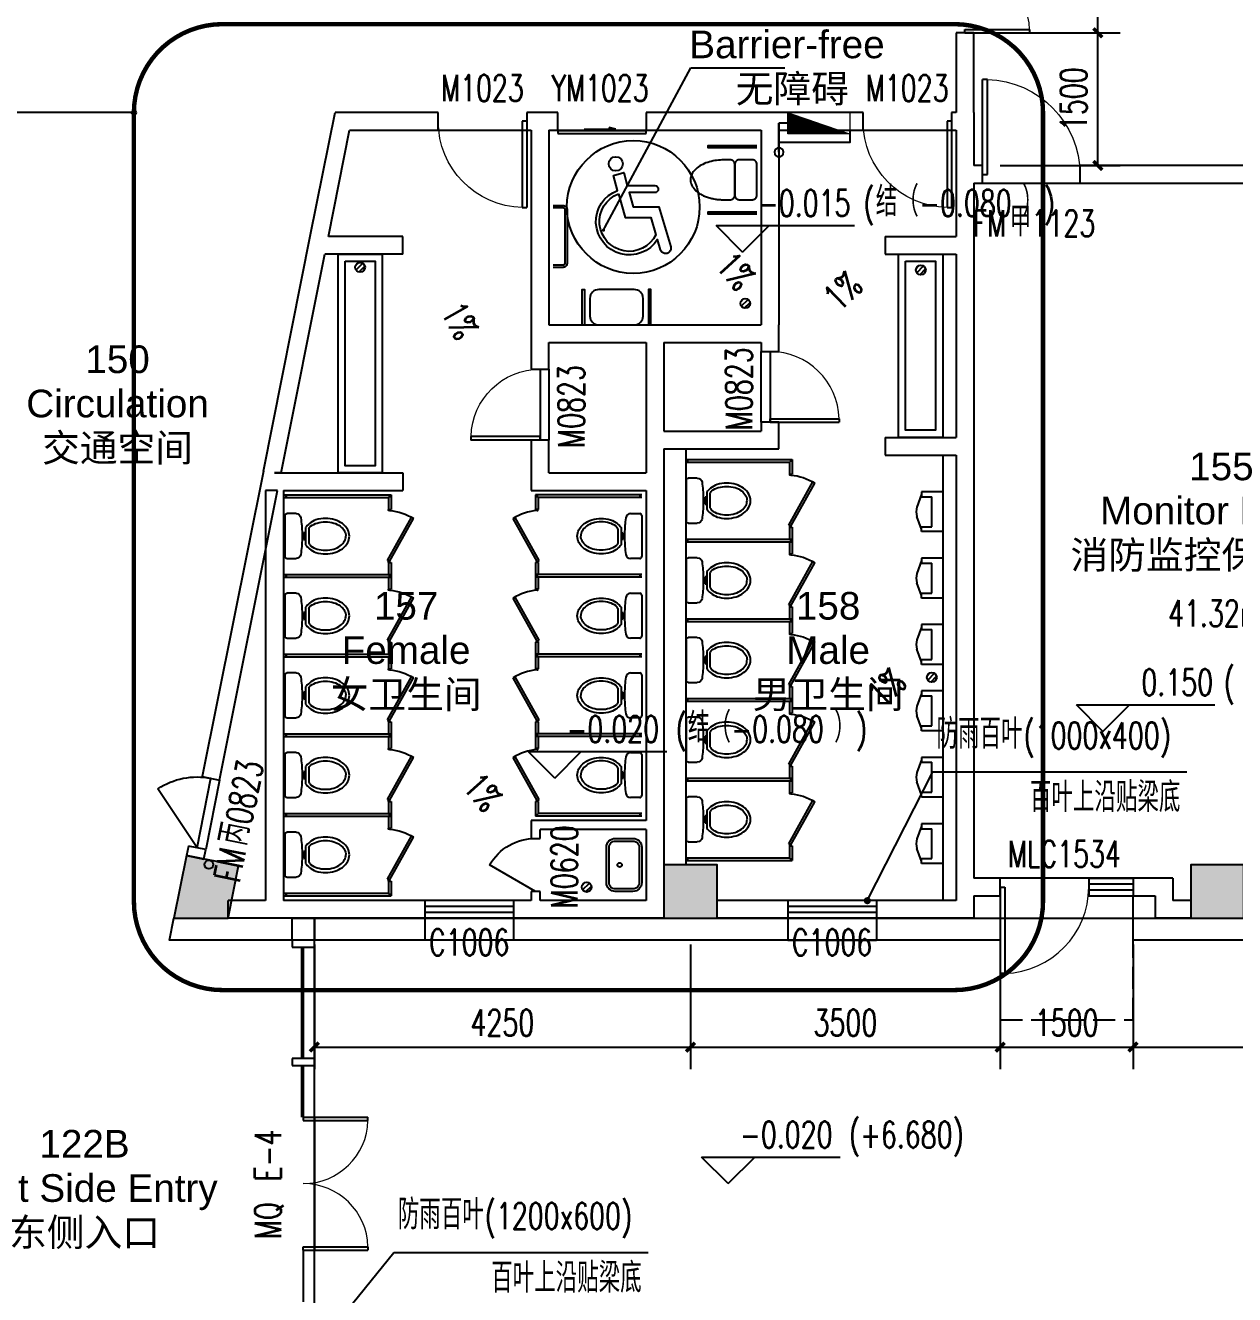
# Model space of a CAD drawing. Header units: inches. Extents: x -97096 to 280004, y -37912 to 97116.
# Drawn here: x 13485 to 27148, y 25746 to 40084 of the extents above; entities that cross this region are included whole.
import ezdxf
from ezdxf import colors
from ezdxf.entities.mleader import LeaderData, LeaderLine
from ezdxf.enums import TextEntityAlignment as Align
from ezdxf.math import Vec2, Vec3

# ---------------------------------------------------------------- set-up
doc = ezdxf.new("R2010")
doc.units = ezdxf.units.IN
doc.header["$LTSCALE"] = 1000
doc.header["$MEASUREMENT"] = 0
doc.linetypes.add('DASH', pattern=[0.35, 0.25, -0.1])
for name, color, linetype in [('3T_BAR', 7, 'Continuous'), ('A-DETL-NOTE', 1, 'Continuous'), ('COLUMN', 2, 'Continuous'), ('CURTWALL', 4, 'Continuous'), ('DIM_ELEV', 3, 'Continuous'), ('DIM_IDEN', 3, 'Continuous'), ('DIM_LEAD', 3, 'Continuous'), ('DIM_SYMB', 3, 'Continuous'), ('DOOR_FIRE', 4, 'Continuous'), ('DOOR_FIRE_TEXT', 7, 'Continuous'), ('PIPE', 3, 'Continuous'), ('PUB_DIM', 3, 'Continuous'), ('PUB_HATCH', 253, 'Continuous'), ('PUB_TEXT', 7, 'Continuous'), ('S-XP', 1, 'Continuous'), ('S-XP-LG', 32, 'Continuous'), ('SEE', 5, 'Continuous'), ('SLAB', 60, 'Continuous'), ('SPACE', 7, 'Continuous'), ('SURFACE', 6, 'Continuous'), ('SURFACE-INT', 62, 'Continuous'), ('WALL', 2, 'Continuous'), ('WINDOW', 4, 'Continuous'), ('WINDOW_TEXT', 7, 'Continuous')]:
    doc.layers.add(name, color=color, linetype=linetype)
doc.layers.add('an-wc', color=253, linetype='Continuous', lineweight=25)
doc.layers.add('S-XIAO', color=30, linetype='Continuous', lineweight=5)
doc.styles.add('510p-01$0$Arial_2', font='arial.ttf', dxfattribs={"height": 6.392964})
doc.styles.add('510p-01$0$Standard', font='gbenor.shx', dxfattribs={"bigfont": 'gbcbig.shx'})
doc.styles.add('_TCH_DIM', font='SIMPLEX', dxfattribs={"bigfont": 'GBCBIG'})
doc.styles.add('_TCH_DIM_T3', font='SIMPLEX', dxfattribs={"width": 0.705882, "bigfont": 'GBCBIG'})
doc.styles.add('_TCH_SPACE', font='SIMPLEX', dxfattribs={"bigfont": 'GBCBIG'})
doc.styles.add('_TCH_WINDOW', font='SIMPLEX', dxfattribs={"bigfont": 'GBCBIG'})
doc.dimstyles.new('_TCH_ARCH&&100', dxfattribs={"dimtxt": 297.5, "dimasz": 100, "dimexe": 250, "dimexo": 300, "dimgap": 126.25, "dimtad": 1, "dimdec": 0, "dimzin": 0, "dimdsep": 46, "dimtxsty": '_TCH_DIM_T3', "dimblk": 'ARCHTICK', "dimcen": 0.09, "dimclrt": 7, "dimazin": 2, "dimtfac": 1, "dimtdec": 0, "dimtix": 1, "dimtmove": 2, "dimatfit": 3, "dimfxl": 1, "dimtolj": 1, "dimtzin": 0, "dimarcsym": 0})

# ---------------------------------------------------------------- blocks, each defined once
blk = doc.blocks.new('A$C28FC4F9F')
at = {"layer": 'an-wc'}
for p, q in [((-930, 0), (-930, -1200)), ((-697, 0), (-233, 0)), ((-30, 0), (-30, -1170)), ((0, 0), (0, -1200)), ((-900, 0), (-900, -1170)), ((-719, -127), (-719, -22)), ((-211, -22), (-211, -127)), ((-560, -233), (-367, -233)), ((-545, -270), (-385, -270)), ((-503, -214), (-492, -214)), ((-503, -233), (-503, -214)), ((-492, -214), (-492, -195)), ((-438, -214), (-492, -214)), ((-438, -195), (-438, -214)), ((-438, -214), (-427, -214)), ((-427, -214), (-427, -233)), ((-930, -1200), (-765, -1200)), ((-900, -1170), (-765, -1170)), ((-765, -1170), (-765, -1200)), ((-189, -1161), (-676, -1431)), ((-176, -1184), (-663, -1454)), ((-176, -1184), (-189, -1161)), ((-165, -1170), (-30, -1170)), ((-165, -1170), (-165, -1200)), ((-165, -1200), (0, -1200)), ((-663, -1454), (-676, -1431))]:
    blk.add_line(p, q, dxfattribs=at)
for points in [[(-464, -729, -0.128381), (-537, -710, -0.106268), (-605, -650, -0.085065), (-648, -565, -0.074422), (-664, -459, -0.074422), (-648, -352, -0.093985), (-605, -278, -0.073872), (-560, -233, -0.130921)], [(-545, -270, 0.073654), (-575, -291, 0.085065), (-612, -364, 0.074422), (-626, -459, 0.074422), (-612, -554, 0.085065), (-575, -626, 0.106268), (-520, -675, 0.128381), (-466, -689, 0.131396)], [(-367, -233, -0.073872), (-322, -278, -0.093985), (-280, -352, -0.074422), (-264, -459, -0.074422), (-280, -565, -0.085065), (-322, -650, -0.106268), (-391, -710, -0.128381), (-464, -729, -0.130921)], [(-385, -270, -0.073654), (-355, -291, -0.085065), (-318, -364, -0.074422), (-304, -459, -0.074422), (-318, -554, -0.085065), (-355, -626, -0.106268), (-410, -675, -0.128381), (-464, -689, -0.131396)]]:
    blk.add_lwpolyline(points, format="xyb", dxfattribs=at)
for points in [[(-765, -1184), (-754, -1184), (-754, -1173), (-765, -1173)], [(-165, -1173), (-177, -1173), (-177, -1184), (-165, -1184)]]:
    blk.add_lwpolyline(points, dxfattribs=at)
for centre, radius, start, end in [((-697, -22), 21.6, 90, 180), ((-233, -22), 21.6, 0, 90), ((-665, -127), 54, 180, 262.0681), ((-265, -127), 54, 277.9319, 0), ((-465, 1307), 1502, 262.0681, 268.9699), ((-465, 1307), 1502, 268.9699, 271.0301), ((-465, 1307), 1502, 271.0301, 277.9319), ((-194, -1147), 560, 183.7719, 213.231)]:
    blk.add_arc(centre, radius, start, end, dxfattribs=at)
for points in [[(-930, -30), (-900, -30), (-930, 0), (-900, 0)], [(-30, -30), (0, -30), (-30, 0), (0, 0)], [(-930, -1200), (-900, -1200), (-930, -1170), (-900, -1170)], [(-30, -1200), (0, -1200), (-30, -1170), (0, -1170)]]:
    blk.add_trace(points, dxfattribs=at)
blk = doc.blocks.new('A$C297B222E')
at = {"layer": 'an-wc'}
for p, q in [((-422, 240), (-278, 291)), ((-28, 240), (-172, 291)), ((-450, 0), (-450, 240)), ((-450, 240), (-394, 240)), ((-394, 240), (-394, 124)), ((-56, 240), (-56, 124)), ((0, 240), (-56, 240)), ((0, 0), (0, 240)), ((0, 0), (-450, 0)), ((-394, 124), (-56, 124))]:
    blk.add_line(p, q, dxfattribs=at)
blk.add_ellipse((-225, 225), major_axis=(-113, 0), ratio=0.666667, start_param=4.220783, end_param=5.203995, dxfattribs=at)
blk = doc.blocks.new('510p-01$0$_Dot')
at = {"color": 0, "linetype": 'ByBlock', "lineweight": -2}
blk.add_line((-0.5, 0), (-1, 0), dxfattribs=at)
at = {"color": 0, "linetype": 'ByBlock', "const_width": 0.5}
blk.add_lwpolyline([(-0.25, 0, 1), (0.25, 0, 1)], format="xyb", close=True, dxfattribs=at)
blk = doc.blocks.new('510p-01$0$material tag')
blk = doc.blocks.new('xiao1')
at = {"layer": 'S-XIAO', "linetype": 'Continuous'}
h = blk.add_hatch(dxfattribs=at)
h.set_pattern_fill('ANSI31', color=256, scale=10, angle=50.7991, style=0)
h.set_pattern_definition([(303.65423114, (388979.3095, -60193.9407), (1.0404963449, 0.692724589), [])])
h.paths.add_polyline_path([(-347652, 932668), (-346952, 932668), (-346952, 932908)])
blk.add_lwpolyline([(-347652, 932668), (-346952, 932668), (-346952, 932908), (-347652, 932908)], close=True, dxfattribs=at)
at = {"layer": 'S-XP'}
for p, q in [((-346952, 932788), (-346852, 932788)), ((-346852, 932788), (-346852, 932458))]:
    blk.add_line(p, q, dxfattribs=at)
at = {"layer": 'S-XP', "linetype": 'Continuous', "ltscale": 2}
blk.add_line((-346852, 932458), (-346852, 932788), dxfattribs=at)
at = {"layer": 'S-XP-LG'}
blk.add_circle((-346852, 932458), 50, dxfattribs=at)
blk = doc.blocks.new('_ArchTick')
at = {"color": 0, "linetype": 'ByBlock', "const_width": 0.4}
blk.add_lwpolyline([(-0.5, -0.5), (0.5, 0.5)], dxfattribs=at)
blk = doc.blocks.new('*D191')
at = {"layer": 'Defpoints', "color": 0, "transparency": 16777216}
for p in [(24200, 40000), (25603, 40000), (24200, 38500)]:
    blk.add_point(p, dxfattribs=at)
at = {"layer": 'PUB_DIM', "color": 0, "lineweight": -2, "transparency": 16777216}
for p, q in [((24500, 40000), (25853, 40000)), ((25603, 38500), (25603, 40000)), ((24500, 38500), (25853, 38500))]:
    blk.add_line(p, q, dxfattribs=at)
at = {"layer": 'PUB_DIM', "color": 0, "lineweight": -2, "transparency": 16777216, "xscale": 100, "yscale": 100, "zscale": 100}
for p, rotation in [((25603, 40000), 90), ((25603, 38500), 270)]:
    blk.add_blockref('_ArchTick', p, dxfattribs=dict(at, rotation=rotation))
at = {"layer": 'PUB_DIM', "color": 7, "transparency": 16777216, "insert": (25328, 39250), "char_height": 297.5, "attachment_point": 5, "rotation": 90, "style": '_TCH_DIM_T3'}
blk.add_mtext('\\A1;1500', dxfattribs=at)
blk = doc.blocks.new('*D192')
at = {"layer": 'Defpoints', "color": 0, "transparency": 16777216}
for p in [(24200, 41500), (25603, 41500), (24200, 40000)]:
    blk.add_point(p, dxfattribs=at)
at = {"layer": 'PUB_DIM', "color": 0, "lineweight": -2, "transparency": 16777216}
for p, q in [((24500, 41500), (25853, 41500)), ((25603, 40000), (25603, 41500)), ((24500, 40000), (25853, 40000))]:
    blk.add_line(p, q, dxfattribs=at)
at = {"layer": 'PUB_DIM', "color": 0, "lineweight": -2, "transparency": 16777216, "xscale": 100, "yscale": 100, "zscale": 100}
for p, rotation in [((25603, 41500), 90), ((25603, 40000), 270)]:
    blk.add_blockref('_ArchTick', p, dxfattribs=dict(at, rotation=rotation))
at = {"layer": 'PUB_DIM', "color": 7, "transparency": 16777216, "insert": (25328, 40750), "char_height": 297.5, "attachment_point": 5, "rotation": 90, "style": '_TCH_DIM_T3'}
blk.add_mtext('\\A1;1500', dxfattribs=at)
blk = doc.blocks.new('*D275')
at = {"layer": 'Defpoints', "color": 0, "transparency": 16777216}
for p in [(16750, 30000), (21000, 30000), (21000, 28542)]:
    blk.add_point(p, dxfattribs=at)
at = {"layer": 'PUB_DIM', "color": 0, "lineweight": -2, "transparency": 16777216}
for p, q in [((16750, 29700), (16750, 28292)), ((21000, 29700), (21000, 28292)), ((16750, 28542), (21000, 28542))]:
    blk.add_line(p, q, dxfattribs=at)
at = {"layer": 'PUB_DIM', "color": 0, "lineweight": -2, "transparency": 16777216, "xscale": 100, "yscale": 100, "zscale": 100, "rotation": 180}
blk.add_blockref('_ArchTick', (16750, 28542), dxfattribs=at)
at = {"layer": 'PUB_DIM', "color": 0, "lineweight": -2, "transparency": 16777216, "xscale": 100, "yscale": 100, "zscale": 100}
blk.add_blockref('_ArchTick', (21000, 28542), dxfattribs=at)
at = {"layer": 'PUB_DIM', "color": 7, "transparency": 16777216, "insert": (18875, 28817), "char_height": 297.5, "attachment_point": 5, "style": '_TCH_DIM_T3'}
blk.add_mtext('\\A1;4250', dxfattribs=at)
blk = doc.blocks.new('*D276')
at = {"layer": 'Defpoints', "color": 0, "transparency": 16777216}
for p in [(21000, 30000), (24500, 30000), (24500, 28542)]:
    blk.add_point(p, dxfattribs=at)
at = {"layer": 'PUB_DIM', "color": 0, "lineweight": -2, "transparency": 16777216}
for p, q in [((21000, 29700), (21000, 28292)), ((24500, 29700), (24500, 28292)), ((21000, 28542), (24500, 28542))]:
    blk.add_line(p, q, dxfattribs=at)
at = {"layer": 'PUB_DIM', "color": 0, "lineweight": -2, "transparency": 16777216, "xscale": 100, "yscale": 100, "zscale": 100, "rotation": 180}
blk.add_blockref('_ArchTick', (21000, 28542), dxfattribs=at)
at = {"layer": 'PUB_DIM', "color": 0, "lineweight": -2, "transparency": 16777216, "xscale": 100, "yscale": 100, "zscale": 100}
blk.add_blockref('_ArchTick', (24500, 28542), dxfattribs=at)
at = {"layer": 'PUB_DIM', "color": 7, "transparency": 16777216, "insert": (22750, 28817), "char_height": 297.5, "attachment_point": 5, "style": '_TCH_DIM_T3'}
blk.add_mtext('\\A1;3500', dxfattribs=at)
blk = doc.blocks.new('*D277')
at = {"layer": 'Defpoints', "color": 0, "transparency": 16777216}
for p in [(24500, 30000), (26000, 30000), (26000, 28542)]:
    blk.add_point(p, dxfattribs=at)
at = {"layer": 'PUB_DIM', "color": 0, "lineweight": -2, "transparency": 16777216}
for p, q in [((24500, 29700), (24500, 28292)), ((26000, 29700), (26000, 28292)), ((24500, 28542), (26000, 28542))]:
    blk.add_line(p, q, dxfattribs=at)
at = {"layer": 'PUB_DIM', "color": 0, "lineweight": -2, "transparency": 16777216, "xscale": 100, "yscale": 100, "zscale": 100, "rotation": 180}
blk.add_blockref('_ArchTick', (24500, 28542), dxfattribs=at)
at = {"layer": 'PUB_DIM', "color": 0, "lineweight": -2, "transparency": 16777216, "xscale": 100, "yscale": 100, "zscale": 100}
blk.add_blockref('_ArchTick', (26000, 28542), dxfattribs=at)
at = {"layer": 'PUB_DIM', "color": 7, "transparency": 16777216, "insert": (25250, 28817), "char_height": 297.5, "attachment_point": 5, "style": '_TCH_DIM_T3'}
blk.add_mtext('\\A1;1500', dxfattribs=at)
blk = doc.blocks.new('*D278')
at = {"layer": 'Defpoints', "color": 0, "transparency": 16777216}
for p in [(26000, 30000), (30000, 30000), (30000, 28542)]:
    blk.add_point(p, dxfattribs=at)
at = {"layer": 'PUB_DIM', "color": 0, "lineweight": -2, "transparency": 16777216}
for p, q in [((26000, 29700), (26000, 28292)), ((30000, 29700), (30000, 28292)), ((26000, 28542), (30000, 28542))]:
    blk.add_line(p, q, dxfattribs=at)
at = {"layer": 'PUB_DIM', "color": 0, "lineweight": -2, "transparency": 16777216, "xscale": 100, "yscale": 100, "zscale": 100, "rotation": 180}
blk.add_blockref('_ArchTick', (26000, 28542), dxfattribs=at)
at = {"layer": 'PUB_DIM', "color": 0, "lineweight": -2, "transparency": 16777216, "xscale": 100, "yscale": 100, "zscale": 100}
blk.add_blockref('_ArchTick', (30000, 28542), dxfattribs=at)
at = {"layer": 'PUB_DIM', "color": 7, "transparency": 16777216, "insert": (28000, 28817), "char_height": 297.5, "attachment_point": 5, "style": '_TCH_DIM_T3'}
blk.add_mtext('\\A1;4000', dxfattribs=at)
blk = doc.blocks.new('_FZH')
blk.add_lwpolyline([(-0.5, -0.5), (0.5, -0.5), (0.5, 0.5), (-0.5, 0.5)], close=True)
at = {"layer": 'PUB_HATCH'}
blk.add_solid([(-0.5, -0.5), (0.5, -0.5), (-0.5, 0.5), (0.5, 0.5)], dxfattribs=at)
blk = doc.blocks.new('$DorLib2D$00000001')
for p, q in [((0.45, 0.975), (0.5, 0.975)), ((0.45, 0), (0.45, 0.975)), ((0.5, 0), (0.5, 0.975)), ((0.5, 0), (0.45, 0))]:
    blk.add_line(p, q)
at = {"lineweight": 13}
blk.add_arc((0.475, 0), 0.975, 91.4693, 180, dxfattribs=at)
blk = doc.blocks.new('$DorLib2D$00000129')
at = {"color": 0, "linetype": 'Continuous'}
for p, q in [((-0.5, 0.545), (-0.5, 0.687)), ((-0.5, 0.687), (0.5, 0.687)), ((0.5, 0.687), (0.5, 0.545)), ((0.5, 0.545), (-0.5, 0.545)), ((-0.5, 0.5), (-0.5, 0.545)), ((-0.2, 0.437), (0.158, 0.437)), ((0.08, 0.341), (0.08, 0.437)), ((0.158, 0.437), (0.08, 0.341)), ((0.5, 0.5), (0.5, 0.545))]:
    blk.add_line(p, q, dxfattribs=at)
blk = doc.blocks.new('$DorLib2D$00000002')
for p, q in [((-0.5, 0), (-0.5, 0.4875)), ((-0.475, 0.4875), (-0.5, 0.4875)), ((-0.475, 0), (-0.475, 0.4875)), ((0.475, 0), (0.475, 0.4875)), ((0.475, 0.4875), (0.5, 0.4875)), ((0.5, 0), (0.5, 0.4875)), ((-0.5, 0), (-0.475, 0)), ((0.5, 0), (0.475, 0))]:
    blk.add_line(p, q)
at = {"lineweight": 13}
for centre, start, end in [((-0.4875, 0), 0, 88.53072), ((0.4875, 0), 91.46928, 180)]:
    blk.add_arc(centre, 0.4875, start, end, dxfattribs=at)
blk = doc.blocks.new('$TCHSYS$WIN2D')
for p, q in [((-0.5, 0.5), (0.5, 0.5)), ((-0.5, 0.5), (-0.5, -0.5)), ((0.5, 0.5), (0.5, -0.5)), ((0.5, 0.167), (-0.5, 0.167)), ((0.5, -0.167), (-0.5, -0.167)), ((-0.5, -0.5), (0.5, -0.5))]:
    blk.add_line(p, q)
blk = doc.blocks.new('$DorLib2D$00000228')
at = {"color": 0}
blk.add_line((0.5, 0), (0, 0.866), dxfattribs=at)
blk.add_arc((0.5, 0), 1, 120, 180, dxfattribs=at)
blk = doc.blocks.new('$DorLib2D$00000114')
at = {"color": 0}
blk.add_line((0.5, 0), (-0.207, 0.707), dxfattribs=at)
blk.add_arc((0.5, 0), 1, 135, 180, dxfattribs=at)

msp = doc.modelspace()

# ---------------------------------------------------------------- hatches: boundary and pattern name
at = {"layer": 'PIPE'}
h = msp.add_hatch(dxfattribs=at)
h.set_pattern_fill('ANSI31', color=256, scale=25)
h.set_pattern_definition([(45, (23814, 496237.5), (-28.0633004, 28.0633004), [])])
edge = h.paths.add_edge_path()
edge.add_arc((17267.5, 37351.5), 55, 0, 360)
h = msp.add_hatch(dxfattribs=at)
h.set_pattern_fill('ANSI31', color=256, scale=25)
h.set_pattern_definition([(45, (30149, 496206), (-28.0633004, 28.0633004), [])])
edge = h.paths.add_edge_path()
edge.add_arc((23602.5, 37320), 55, 0, 360)
h = msp.add_hatch(dxfattribs=at)
h.set_pattern_fill('ANSI31', color=256, scale=25)
h.set_pattern_definition([(45, (28166, 495828.5), (-28.0633004, 28.0633004), [])])
edge = h.paths.add_edge_path()
edge.add_arc((21619.5, 36942.5), 55, 0, 360)
h = msp.add_hatch(dxfattribs=at)
h.set_pattern_fill('ANSI31', color=256, scale=25)
h.set_pattern_definition([(45, (30273.5, 491605), (-28.0633004, 28.0633004), [])])
edge = h.paths.add_edge_path()
edge.add_arc((23727, 32719), 55, 0, 360)
h = msp.add_hatch(dxfattribs=at)
h.set_pattern_fill('ANSI31', color=256, scale=25)
h.set_pattern_definition([(45, (26373.5, 489235), (-28.0633004, 28.0633004), [])])
edge = h.paths.add_edge_path()
edge.add_arc((19827, 30349), 55, 0, 360)
at = {"layer": 'PUB_HATCH'}
msp.add_hatch(color=256, dxfattribs=at).paths.add_polyline_path([(15776.2, 30000), (15893.9, 30588.3), (15305.5, 30706), (15164.3, 30000)])

# ---------------------------------------------------------------- linework, layer by layer
at = {"layer": '3T_BAR'}
for p, q in [((16500, 29750), (16500, 29670)), ((16750, 29750), (16500, 29750)), ((16750, 29670), (16750, 29750)), ((16500, 29670), (16750, 29670)), ((16500, 28415), (16500, 28335)), ((16750, 28415), (16500, 28415)), ((16750, 28335), (16750, 28415)), ((16500, 28335), (16750, 28335))]:
    msp.add_line(p, q, dxfattribs=at)
msp.add_lwpolyline([(16750, 29750), (16500, 29750), (16500, 30000), (16750, 30000)], close=True, dxfattribs=at)
at = {"layer": 'an-wc'}
msp.add_line((23850, 35230), (23850, 30200), dxfattribs=at)
for points in [[(21750, 38701.6), (21200, 38701.6), (21200, 38726.6), (21750, 38726.6)], [(21750, 37951.8), (21200, 37951.8), (21200, 37976.8), (21750, 37976.8)], [(19776.2, 36700), (19776.2, 37100), (19801.2, 37100), (19801.2, 36700)], [(20551.5, 36700), (20551.5, 37100), (20526.5, 37100), (20526.5, 36700)]]:
    msp.add_lwpolyline(points, dxfattribs=at)
for points in [[(21750, 38164.2), (21750, 38514.2, 0.4142136), (21700, 38564.2), (21550, 38564.2, 0.4142136), (21500, 38514.2), (21500, 38164.2, 0.4142136), (21550, 38114.2), (21700, 38114.2, 0.4142136)], [(19863.9, 37000), (19863.9, 36800, 0.4142136), (19963.9, 36700), (20363.9, 36700, 0.4142136), (20463.9, 36800), (20463.9, 37000, 0.4142136), (20363.9, 37100), (19963.9, 37100, 0.4142136)], [(20450, 30800), (20450, 30400, -0.4142136), (20350, 30300), (20150, 30300, -0.4142136), (20050, 30400), (20050, 30800, -0.4142136), (20150, 30900), (20350, 30900, -0.4142136)], [(20420, 30800), (20420, 30400, -0.4142136), (20350, 30330), (20150, 30330, -0.4142136), (20080, 30400), (20080, 30800, -0.4142136), (20150, 30870), (20350, 30870, -0.4142136)]]:
    msp.add_lwpolyline(points, format="xyb", close=True, dxfattribs=at)
for points in [[(20776.1, 37582.9, -1), (20661.2, 37548.3), (20625.7, 37665.5, -1.3924199), (20176.9, 38219.3), (20130, 38388.1), (20245.6, 38420.3), (20286.2, 38274.3), (20596.2, 38274.3, -1), (20596.2, 38194.3), (20308.5, 38194.3), (20353.6, 38032.2), (20640.8, 38032.2), (20776.1, 37582.9)], [(20187.7, 38180.6), (20262.4, 37912.2), (20551.6, 37912.2), (20609.7, 37718.7, -1.4671253), (20187.7, 38180.6)], [(19450, 38050), (19560, 38050, -0.4142136), (19605, 38005), (19605, 37395, -0.4142136), (19560, 37350), (19450, 37350)], [(19450, 38025), (19560, 38025, -0.4142136), (19580, 38005), (19580, 37395, -0.4142136), (19560, 37375), (19450, 37375)]]:
    msp.add_lwpolyline(points, format="xyb", dxfattribs=at)
for points in [[(17018.3, 37500), (17518.2, 37500), (17518.2, 35030), (17018.3, 35030)], [(23350, 37500), (23850, 37500), (23850, 35430), (23350, 35430)], [(17098.3, 37420), (17438.2, 37420), (17438.2, 35110), (17098.3, 35110)], [(23430, 37420), (23770, 37420), (23770, 35510), (23430, 35510)]]:
    msp.add_lwpolyline(points, close=True, dxfattribs=at)
for centre, radius in [((20353.6, 38032.2), 750), ((20155.6, 38519.8), 80), ((20200, 30600), 25)]:
    msp.add_circle(centre, radius, dxfattribs=at)
msp.add_rational_spline([(21375, 38564.2), (21412.5, 38564.2), (21450, 38564.2), (21500, 38564.2), (21500, 38514.2), (21500, 38339.2), (21500, 38164.2), (21500, 38114.2), (21450, 38114.2), (21412.5, 38114.2), (21375, 38114.2), (21000, 38114.2), (21000, 38339.2), (21000, 38564.2), (21375, 38564.2)], [1, 1, 1, 0.707106781187, 1, 1, 1, 0.707106781187, 1, 1, 1, 0.707106781187, 1, 0.707106781187, 1], degree=2, knots=[0, 0, 0, 1, 1, 2.5707963, 2.5707963, 3.5707963, 3.5707963, 5.1415927, 5.1415927, 6.1415927, 6.1415927, 7.712389, 7.712389, 9.2831853, 9.2831853, 9.2831853], dxfattribs=at)
at = {"layer": 'COLUMN'}
msp.add_lwpolyline([(15776.2, 30000), (15893.9, 30588.3), (15305.5, 30706), (15164.3, 30000)], close=True, dxfattribs=at)
at = {"layer": 'CURTWALL'}
for p, q in [((16605, 29670), (16605, 28415)), ((16625, 29670), (16625, 28415)), ((16605, 28335), (16605, 27750)), ((16625, 28335), (16625, 27750)), ((16625, 26250), (16625, 25665))]:
    msp.add_line(p, q, dxfattribs=at)
at = {"layer": 'DIM_ELEV'}
for p, q in [((21588.8, 37521.7), (21288.8, 37821.7)), ((21288.8, 37821.7), (22853.8, 37821.7)), ((21588.8, 37521.7), (21888.8, 37821.7)), ((25659.9, 32108.2), (25359.9, 32408.2)), ((25359.9, 32408.2), (26924.9, 32408.2)), ((25659.9, 32108.2), (25959.9, 32408.2)), ((19466.2, 31580.2), (19166.2, 31880.2)), ((19166.2, 31880.2), (20731.2, 31880.2)), ((19466.2, 31580.2), (19766.2, 31880.2)), ((21426, 27000), (21126, 27300)), ((21126, 27300), (22691, 27300)), ((21426, 27000), (21726, 27300))]:
    msp.add_line(p, q, dxfattribs=at)
at = {"layer": 'DIM_IDEN'}
msp.add_line((14686.3, 39097.7), (11796.5, 39097.7), dxfattribs=at)
msp.add_circle((14711.3, 39097.7), 25, dxfattribs=at)
at = {"layer": 'DIM_LEAD'}
for p, q in [((22998, 30196.1), (23736.9, 31652)), ((23736.9, 31652), (26607.8, 31652)), ((16625, 24958.3), (17649.8, 26223.7)), ((17649.8, 26223.7), (20520.7, 26223.7))]:
    msp.add_line(p, q, dxfattribs=at)
at = {"layer": 'DIM_LEAD', "const_width": 40}
msp.add_lwpolyline([(22989, 30178.3, 1), (23007.1, 30214, 1)], format="xyb", close=True, dxfattribs=at)
at = {"layer": 'DIM_SYMB'}
for points in [[(20992.7, 37506.7, 0, 0, 0), (21413.1, 37036.5, 80, 0, 0), (21613, 36812.9, 0, 0, 0)], [(22540.7, 36560.3, 0, 0, 0), (22995.4, 36997.5, 80, 0, 0), (23211.6, 37205.4, 0, 0, 0)], [(18388.4, 36243.6, 0, 0, 0), (18078.7, 36793.1, 80, 0, 0), (17931.4, 37054.5, 0, 0, 0)], [(23036.1, 32079.2, 0, 0, 0), (23490.7, 32516.4, 80, 0, 0), (23707, 32724.4, 0, 0, 0)], [(18134.3, 31620.4, 0, 0, 0), (18554.7, 31150.2, 80, 0, 0), (18754.6, 30926.5, 0, 0, 0)]]:
    msp.add_lwpolyline(points, format="xyseb", dxfattribs=at)
at = {"layer": 'DOOR_FIRE'}
for p, q in [((24300, 38300), (25400, 38300)), ((15425.1, 30793.8, 100), (15582, 31578.3, 100))]:
    msp.add_line(p, q, dxfattribs=at)
at = {"layer": 'PIPE'}
for centre in [(17267.5, 37351.5), (23602.5, 37320), (21619.5, 36942.5), (23727, 32719), (19827, 30349)]:
    msp.add_circle(centre, 55, dxfattribs=at)
at = {"layer": 'PUB_DIM', "linetype": 'DASH', "const_width": 50}
msp.add_lwpolyline([(23983.2, 40097.7), (15711.3, 40097.7, 0.4142136), (14711.3, 39097.7), (14711.3, 30186.2, 0.4142136), (15711.3, 29186.2), (23983.2, 29186.2, 0.4142136), (24983.2, 30186.2), (24983.2, 39097.7, 0.4142136)], format="xyb", close=True, dxfattribs=at)
at = {"layer": 'S-XP-LG'}
msp.add_circle((15558.4, 30604.1), 50, dxfattribs=at)
at = {"layer": 'SEE'}
for points in [[(20950, 30600), (20950, 35300)], [(19000, 29750), (18000, 29750)], [(22100, 29750), (23100, 29750)]]:
    msp.add_lwpolyline(points, dxfattribs=at)
at = {"layer": 'SEE', "linetype": 'DASH'}
msp.add_lwpolyline([(24500, 29750), (24500, 28850), (26000, 28850), (26000, 29750)], dxfattribs=at)
at = {"layer": 'SLAB'}
msp.add_lwpolyline([(16750, 24000), (16750, 30000), (48700, 30000), (48700, 43500), (33200, 43500), (33200, 51185.6), (41902.8, 54353.2), (36362.2, 69576.1), (13141.2, 61124.4), (13535.6, 60040.7), (11543.3, 59315.5), (11644.9, 59823.5), (10762.3, 60000), (9119.9, 51787.7), (10933.9, 51424.8), (10489, 49200), (-12200, 49200)], dxfattribs=at)
at = {"layer": 'SURFACE'}
for points in [[(24500, 30250), (24500, 29750), (16500, 29750)], [(30750, 30250), (30750, 29750), (26000, 29750), (26000, 30250)], [(18000, 30000), (18000, 29750)], [(19000, 30000), (19000, 29750)], [(22100, 30000), (22100, 29750)], [(23100, 30000), (23100, 29750)]]:
    msp.add_lwpolyline(points, dxfattribs=at)
at = {"layer": 'SURFACE-INT'}
msp.add_lwpolyline([(16500, 29750), (15114.3, 29750), (15164.3, 30000)], dxfattribs=at)
at = {"layer": 'WALL'}
for p, q in [((24200, 40000), (24000, 40000)), ((24000, 40000), (24000, 39100)), ((24200, 39100), (24200, 40000)), ((16708.3, 37719.6), (16984.3, 39100)), ((18150, 39100), (16984.3, 39100)), ((18150, 38900), (18150, 39100)), ((19200, 39100), (19150, 39100)), ((19150, 39100), (19150, 38900)), ((19500, 39100), (19200, 39100)), ((19500, 38900), (19500, 39100)), ((22000, 39100), (20500, 39100)), ((20500, 39100), (20500, 38900)), ((22950, 39100), (22000, 39100)), ((22950, 38900), (22950, 39100)), ((24000, 39100), (23950, 39100)), ((23950, 39100), (23950, 38900)), ((24200, 39100), (24200, 38500)), ((16908.3, 37700), (17148.3, 38900)), ((17148.3, 38900), (18150, 38900)), ((19150, 38900), (19200, 38900)), ((19200, 38900), (19200, 36700)), ((19400, 38900), (19400, 36700)), ((19400, 38900), (19500, 38900)), ((20500, 38900), (21800, 38900)), ((21800, 38900), (21800, 36700)), ((22000, 38900), (22000, 36700)), ((22000, 38900), (22950, 38900)), ((23950, 38900), (24000, 38900)), ((24000, 38900), (24000, 38500)), ((24000, 38500), (24000, 37700)), ((24300, 38500), (24200, 38500)), ((24300, 38300), (24300, 38500)), ((28900, 38500), (25400, 38500)), ((25400, 38500), (25400, 38300)), ((24200, 38300), (24200, 37700)), ((24200, 38300), (24300, 38300)), ((25400, 38300), (29100, 38300)), ((16174.3, 35049.6), (16708.3, 37719.6)), ((17749, 37700), (16908.3, 37700)), ((17749, 37500), (17749, 37700)), ((23200, 37700), (24000, 37700)), ((23200, 37700), (23200, 37500)), ((24200, 37700), (24200, 35430)), ((16374.3, 35030), (16868.3, 37500)), ((17749, 37500), (16868.3, 37500)), ((23200, 37500), (24000, 37500)), ((24000, 37500), (24000, 35430)), ((19200, 36700), (19200, 36200)), ((19400, 36700), (20600, 36700)), ((20600, 36700), (21800, 36700)), ((22000, 36400), (22000, 36700)), ((19400, 36200), (19400, 36500)), ((19400, 36500), (20500, 36500)), ((20500, 36500), (20500, 35500)), ((20700, 36500), (20700, 35500)), ((20700, 36500), (21800, 36500)), ((21800, 36500), (21800, 36400)), ((21800, 36400), (22000, 36400)), ((19200, 36200), (19400, 36200)), ((22000, 35600), (21800, 35600)), ((21800, 35600), (21800, 35500)), ((22000, 35300), (22000, 35600)), ((20500, 35500), (20500, 35030)), ((20700, 35500), (21800, 35500)), ((23200, 35430), (24000, 35430)), ((23200, 35430), (23200, 35230)), ((24200, 35430), (24200, 30450)), ((19400, 35400), (19200, 35400)), ((19200, 35400), (19200, 34830)), ((19400, 35030), (19400, 35400)), ((20700, 35300), (22000, 35300)), ((20700, 35300), (20700, 35030)), ((23200, 35230), (24000, 35230)), ((24000, 35230), (24000, 30250)), ((16174.3, 35049.6), (15483.9, 31597.9)), ((16374.3, 35030), (16300, 35030)), ((16300, 35030), (17749, 35030)), ((17749, 35030), (17749, 34830)), ((19400, 35030), (20500, 35030)), ((20700, 35030), (20700, 31100)), ((15680, 31558.7), (16334.3, 34830)), ((16334.3, 34830), (16200, 34830)), ((16200, 34830), (16200, 30200)), ((16400, 34830), (16400, 30200)), ((16400, 34830), (17749, 34830)), ((19200, 34830), (20500, 34830)), ((20500, 34830), (20500, 31100)), ((15483.9, 31597.9), (15680, 31558.7)), ((20500, 31100), (19200, 31100)), ((19200, 31100), (19200, 30900)), ((20500, 31000), (19300, 31000)), ((19300, 30900), (19300, 31000)), ((20500, 31000), (20500, 30200)), ((20700, 31100), (20700, 30200)), ((19200, 30900), (19300, 30900)), ((15327, 30813.4), (15305.5, 30706)), ((15305.5, 30706), (15501.7, 30666.8)), ((15523.1, 30774.2), (15327, 30813.4)), ((15501.7, 30666.8), (15523.1, 30774.2)), ((24500, 30450), (24200, 30450)), ((24500, 30250), (24500, 30450)), ((26450, 30450), (26000, 30450)), ((26000, 30450), (26000, 30250)), ((26450, 30450), (26450, 30200)), ((19300, 30300), (19200, 30300)), ((19200, 30300), (19200, 30200)), ((19300, 30200), (19300, 30300)), ((16200, 30200), (15776.2, 30200)), ((15776.2, 30000), (15776.2, 30200)), ((19200, 30200), (16400, 30200)), ((20500, 30200), (19300, 30200)), ((24000, 30200), (21300, 30200)), ((24000, 30250), (24000, 30200)), ((24200, 30250), (24500, 30250)), ((24200, 30250), (24200, 30000)), ((26000, 30250), (26250, 30250)), ((26250, 30250), (26250, 30000)), ((26652.1, 30200), (26450, 30200)), ((16300, 30000), (15776.2, 30000)), ((19200, 30000), (16300, 30000)), ((20600, 30000), (19200, 30000)), ((20700, 30000), (20600, 30000)), ((24200, 30000), (21300, 30000)), ((26652.1, 30000), (26250, 30000))]:
    msp.add_line(p, q, dxfattribs=at)
at = {"layer": 'WALL', "elevation": 0}
msp.add_lwpolyline([(22800, 38900), (22800, 38760), (22000, 38760)], dxfattribs=at)
at = {"layer": 'WINDOW'}
for p, q in [((18150, 38900), (19150, 38900)), ((19500, 38900), (20500, 38900)), ((22950, 38900), (23950, 38900)), ((21800, 35600), (21800, 36400)), ((21900, 36400, 0), (21900, 35600, 0)), ((19300, 36200, 0), (19300, 35400, 0)), ((19400, 36200), (19400, 35400)), ((15680, 31558.7), (15523.1, 30774.2)), ((26000, 30450), (24500, 30450)), ((16750, 27750), (16750, 26250))]:
    msp.add_line(p, q, dxfattribs=at)

# ---------------------------------------------------------------- block references
at = {"xscale": -1}
msp.add_blockref('xiao1', (-324852.1, -893808.3), dxfattribs=at)
at = {"layer": 'A-DETL-NOTE'}
ref = msp.add_blockref('510p-01$0$material tag', (-158228.7, -35463.3), dxfattribs=dict(at, xscale=3.125, yscale=3.125, zscale=3.125))
ref.add_attrib('ROOM_TAG', '156', dxfattribs={"layer": '0', "height": 312.5, "style": '510p-01$0$Arial_2'}).set_placement((22150.9, 40368.9), align=Align.MIDDLE_CENTER)
ref.add_attrib('NAME_ENG', 'Barrier-free ', dxfattribs={"layer": '0', "height": 312.5, "style": '510p-01$0$Arial_2'}).set_placement((22150.9, 39868.9), align=Align.MIDDLE_CENTER)
ref.add_attrib('NAME_CN', '无障碍', dxfattribs={"layer": '0', "height": 312.5, "style": '510p-01$0$Arial_2'}).set_placement((22150.9, 39368.9), align=Align.MIDDLE_CENTER)
ref = msp.add_blockref('510p-01$0$material tag', (-165853, -39520.1), dxfattribs=dict(at, xscale=3.125, yscale=3.125, zscale=3.125))
ref.add_attrib('ROOM_TAG', '150', dxfattribs={"layer": '0', "height": 312.5, "style": '510p-01$0$Arial_2'}).set_placement((14526.6, 36312.1), align=Align.MIDDLE_CENTER)
ref.add_attrib('NAME_ENG', 'Circulation', dxfattribs={"layer": '0', "height": 312.5, "style": '510p-01$0$Arial_2'}).set_placement((14526.6, 35812.1), align=Align.MIDDLE_CENTER)
ref.add_attrib('NAME_CN', '交通空间', dxfattribs={"layer": '0', "height": 312.5, "style": '510p-01$0$Arial_2'}).set_placement((14526.6, 35312.1), align=Align.MIDDLE_CENTER)
ref = msp.add_blockref('510p-01$0$material tag', (-153381, -40730.2), dxfattribs=dict(at, xscale=3.125, yscale=3.125, zscale=3.125))
ref.add_attrib('ROOM_TAG', '155', dxfattribs={"layer": '0', "height": 312.5, "style": '510p-01$0$Arial_2'}).set_placement((26998.7, 35102), align=Align.MIDDLE_CENTER)
ref.add_attrib('NAME_ENG', 'Monitor Room', dxfattribs={"layer": '0', "height": 312.5, "style": '510p-01$0$Arial_2'}).set_placement((26998.7, 34602), align=Align.MIDDLE_CENTER)
ref.add_attrib('NAME_CN', '消防监控保安机房', dxfattribs={"layer": '0', "height": 312.5, "style": '510p-01$0$Arial_2'}).set_placement((26998.7, 34102), align=Align.MIDDLE_CENTER)
ref = msp.add_blockref('510p-01$0$material tag', (-162592.5, -42305.1), dxfattribs=dict(at, xscale=3.125, yscale=3.125, zscale=3.125))
ref.add_attrib('ROOM_TAG', '157', dxfattribs={"layer": '0', "height": 312.5, "style": '510p-01$0$Arial_2'}).set_placement((17787.2, 33527.1), align=Align.MIDDLE_CENTER)
ref.add_attrib('NAME_ENG', 'Female', dxfattribs={"layer": '0', "height": 312.5, "style": '510p-01$0$Arial_2'}).set_placement((17787.2, 33027.1), align=Align.MIDDLE_CENTER)
ref.add_attrib('NAME_CN', '女卫生间', dxfattribs={"layer": '0', "height": 312.5, "style": '510p-01$0$Arial_2'}).set_placement((17787.2, 32527.1), align=Align.MIDDLE_CENTER)
ref = msp.add_blockref('510p-01$0$material tag', (-157824.6, -42305.1), dxfattribs=dict(at, xscale=3.125, yscale=3.125, zscale=3.125))
ref.add_attrib('ROOM_TAG', '158', dxfattribs={"layer": '0', "height": 312.5, "style": '510p-01$0$Arial_2'}).set_placement((22555.1, 33527.1), align=Align.MIDDLE_CENTER)
ref.add_attrib('NAME_ENG', 'Male', dxfattribs={"layer": '0', "height": 312.5, "style": '510p-01$0$Arial_2'}).set_placement((22555.1, 33027.1), align=Align.MIDDLE_CENTER)
ref.add_attrib('NAME_CN', '男卫生间', dxfattribs={"layer": '0', "height": 312.5, "style": '510p-01$0$Arial_2'}).set_placement((22555.1, 32527.1), align=Align.MIDDLE_CENTER)
ref = msp.add_blockref('510p-01$0$material tag', (-166226.2, -48382.1), dxfattribs=dict(at, xscale=3.125, yscale=3.125, zscale=3.125))
ref.add_attrib('ROOM_TAG', '122B', dxfattribs={"layer": '0', "height": 312.5, "style": '510p-01$0$Arial_2'}).set_placement((14153.4, 27450.1), align=Align.MIDDLE_CENTER)
ref.add_attrib('NAME_ENG', 'East Side Entry', dxfattribs={"layer": '0', "height": 312.5, "style": '510p-01$0$Arial_2'}).set_placement((14153.4, 26950.1), align=Align.MIDDLE_CENTER)
ref.add_attrib('NAME_CN', '东侧入口', dxfattribs={"layer": '0', "height": 312.5, "style": '510p-01$0$Arial_2'}).set_placement((14153.4, 26450.1), align=Align.MIDDLE_CENTER)
at = {"layer": 'an-wc', "xscale": -1, "rotation": 90}
for p in [(20950, 34250), (16416.7, 33850), (20950, 33350), (16416.7, 32950), (20950, 32450), (16416.7, 32050), (20950, 31550), (16416.7, 31150), (20950, 30650), (16416.7, 30250)]:
    msp.add_blockref('A$C28FC4F9F', p, dxfattribs=at)
at = {"layer": 'an-wc'}
for name, p, rotation in [('A$C28FC4F9F', (20450, 33850), 270), ('A$C297B222E', (23850, 34815), 90.00000000990227), ('A$C297B222E', (23850, 34065), 90.00000000990227), ('A$C28FC4F9F', (20450, 32950), 270), ('A$C297B222E', (23850, 33315), 90.00000000990227), ('A$C28FC4F9F', (20450, 32050), 270), ('A$C297B222E', (23850, 32565), 90.00000000990227), ('A$C28FC4F9F', (20450, 31150), 270), ('A$C297B222E', (23850, 31815), 90.00000000990227), ('A$C297B222E', (23850, 31065), 90.00000000990227)]:
    msp.add_blockref(name, p, dxfattribs=dict(at, rotation=rotation))
at = {"layer": 'COLUMN', "xscale": 600, "yscale": 600, "zscale": 600}
for p in [(21000, 30300), (26952.1, 30300)]:
    msp.add_blockref('_FZH', p, dxfattribs=at)
at = {"layer": 'DOOR_FIRE', "zscale": 200}
for name, p, xscale, yscale, rotation in [('$DorLib2D$00000002', (24100, 40750), 1500, 1500, 270), ('$DorLib2D$00000001', (24850, 38400), -1100, 1100, 359.9999999999988), ('$DorLib2D$00000114', (15503.5, 31186.1), -800, 800, 78.69006752597979)]:
    msp.add_blockref(name, p, dxfattribs=dict(at, xscale=xscale, yscale=yscale, rotation=rotation))
at = {"layer": 'WINDOW'}
ref = msp.add_blockref('$DorLib2D$00000001', (18650, 39000), dxfattribs=dict(at, xscale=1000, yscale=-1000, zscale=1000))
ref.add_attrib('A', 'M1023', (18180, 39226.2), dxfattribs={"layer": 'WINDOW_TEXT', "height": 297.5, "style": '_TCH_WINDOW', "width": 0.705882})
ref = msp.add_blockref('$DorLib2D$00000129', (20000, 39000), dxfattribs=dict(at, xscale=1000, yscale=-200, zscale=1000))
ref.add_attrib('A', 'YM1023', (19430, 39226.2), dxfattribs={"layer": 'WINDOW_TEXT', "height": 297.5, "style": '_TCH_WINDOW', "width": 0.705882})
ref = msp.add_blockref('$DorLib2D$00000001', (23450, 39000), dxfattribs=dict(at, xscale=1000, yscale=-1000, zscale=1000))
ref.add_attrib('A', 'M1023', (22980, 39226.2), dxfattribs={"layer": 'WINDOW_TEXT', "height": 297.5, "style": '_TCH_WINDOW', "width": 0.705882})
ref = msp.add_blockref('$DorLib2D$00000001', (21900, 36000), dxfattribs=dict(at, xscale=800, yscale=800, zscale=800, rotation=270))
ref.add_attrib('A', 'M0823', (21695.9, 35510), dxfattribs={"layer": 'WINDOW_TEXT', "height": 297.5, "rotation": 90, "style": '_TCH_WINDOW', "width": 0.705882})
ref = msp.add_blockref('$DorLib2D$00000001', (19300, 35800), dxfattribs=dict(at, xscale=800, yscale=-800, zscale=800, rotation=270))
ref.add_attrib('A', 'M0823', (19801.6, 35310), dxfattribs={"layer": 'WINDOW_TEXT', "height": 297.5, "rotation": 90, "style": '_TCH_WINDOW', "width": 0.705882})
ref = msp.add_blockref('$DorLib2D$00000228', (19250, 30600), dxfattribs=dict(at, xscale=600, yscale=-600, zscale=600, rotation=269.9999999999977))
ref.add_attrib('A', 'M0620', (19723.7, 30110), dxfattribs={"layer": 'WINDOW_TEXT', "height": 297.5, "rotation": 90, "style": '_TCH_WINDOW', "width": 0.705882})
for name, p, xscale, yscale, zscale, rotation in [('$TCHSYS$WIN2D', (25750, 30350), -500, -200, -500, 180), ('$DorLib2D$00000001', (25000, 30350), 1000, 1000, 1000, 180), ('$DorLib2D$00000002', (16625, 27000), 1500, 1500, 1500, 269.9999999999939)]:
    msp.add_blockref(name, p, dxfattribs=dict(at, xscale=xscale, yscale=yscale, zscale=zscale, rotation=rotation))
ref = msp.add_blockref('$TCHSYS$WIN2D', (18500, 30100), dxfattribs=dict(at, xscale=1000, yscale=-200, zscale=1000, rotation=180))
ref.add_attrib('A', 'C1006', (18045, 29576.2), dxfattribs={"layer": 'WINDOW_TEXT', "height": 297.5, "style": '_TCH_WINDOW', "width": 0.705882})
ref = msp.add_blockref('$TCHSYS$WIN2D', (22600, 30100), dxfattribs=dict(at, xscale=1000, yscale=-200, zscale=1000, rotation=180))
ref.add_attrib('A', 'C1006', (22145, 29576.2), dxfattribs={"layer": 'WINDOW_TEXT', "height": 297.5, "style": '_TCH_WINDOW', "width": 0.705882})

# ---------------------------------------------------------------- texts
at = {"layer": 'DOOR_FIRE_TEXT', "style": '_TCH_WINDOW', "width": 0.705882}
for s, p in [('FM', (24187.1, 37700.2)), ('1123', (24852.9, 37700.2))]:
    msp.add_text(s, height=297.5, dxfattribs=at).set_placement(p)
at = {"layer": 'DOOR_FIRE_TEXT', "style": '_TCH_WINDOW'}
msp.add_text('甲', height=337.6, dxfattribs=at).set_placement((24607.1, 37700.2))
at = {"layer": 'DOOR_FIRE_TEXT', "style": '_TCH_WINDOW', "width": 0.705882}
for s, p in [('0823', (16035.6, 31041.8)), ('FM', (15905, 30389))]:
    msp.add_text(s, height=297.5, rotation=78.69007, dxfattribs=at).set_placement(p)
at = {"layer": 'DOOR_FIRE_TEXT', "style": '_TCH_WINDOW'}
msp.add_text('丙', height=337.6, rotation=78.69007, dxfattribs=at).set_placement((15987.4, 30800.8))
at = {"layer": 'PUB_TEXT', "style": '_TCH_DIM'}
for s, height, p in [('结（', 337.59, (23093.8, 37926.7)), ('）', 337.6, (24745.3, 37926.7)), ('结（', 337.59, (20971.2, 31985.2)), ('）', 337.6, (22622.7, 31985.2)), ('防雨百叶', 337.59, (23779.8, 31912.8)), ('百叶上沿贴梁底', 337.59, (24834.7, 31197)), ('防雨百叶', 337.59, (17692.7, 26484.5)), ('百叶上沿贴梁底', 337.59, (18747.6, 25768.7))]:
    msp.add_text(s, height=height, dxfattribs=at).set_placement(p)
at = {"layer": 'PUB_TEXT', "style": '_TCH_DIM', "width": 0.705882}
for s, p in [('-0.015', (21763.8, 37926.7)), ('(', (22953.8, 37926.7)), ('-0.080', (23585.3, 37926.7)), (')', (24991, 37926.7)), ('(', (27024.9, 32513.2)), ('0.150', (26094.9, 32513.2)), ('-0.020', (19601.2, 31985.2)), ('(', (20831.2, 31985.2)), ('-0.080', (21462.7, 31985.2)), (')', (22868.4, 31985.2)), ('(1000x400)', (24762.8, 31912.8)), ('-0.020', (21561, 27405)), ('(+6.680)', (22791, 27405)), ('(1200x600)', (18675.7, 26484.5))]:
    msp.add_text(s, height=297.5, dxfattribs=at).set_placement(p)
for rotation, p in [(311.79833, (21267.8, 37356.5)), (43.88091, (22680.9, 36840.7)), (299.40212, (18167.9, 36848.7)), (43.88091, (23176.2, 32359.6)), (311.79833, (18409.4, 31470.2))]:
    msp.add_text('1%', height=297.5, rotation=rotation, dxfattribs=at).set_placement(p)
at = {"layer": 'SPACE', "style": '_TCH_SPACE', "width": 0.705882}
msp.add_text('41.32m', height=297.5, dxfattribs=at).set_placement((26396.7, 33293.8))
at = {"layer": 'WINDOW_TEXT', "style": '_TCH_WINDOW', "width": 0.705882}
msp.add_text('MLC1534', height=297.5, dxfattribs=at).set_placement((24585, 30576.2))
for s, p in [('E-4', (16373.7, 27025)), ('MQ', (16373.7, 26375))]:
    msp.add_text(s, height=297.5, rotation=90, dxfattribs=at).set_placement(p)

# ---------------------------------------------------------------- dimensions: what is measured, and where the dimension line sits
at = {"layer": 'PUB_DIM'}
for p1, p2, distance, picture, middle in [((24200, 40000), (24200, 41500), -1403, '*D192', (25328, 40750)), ((24200, 38500), (24200, 40000), -1403, '*D191', (25328, 39250)), ((16750, 30000), (21000, 30000), -1457.7, '*D275', (18875, 28817.3)), ((21000, 30000), (24500, 30000), -1457.7, '*D276', (22750, 28817.3)), ((24500, 30000), (26000, 30000), -1457.7, '*D277', (25250, 28817.3)), ((26000, 30000), (30000, 30000), -1457.7, '*D278', (28000, 28817.3))]:
    dim = msp.add_aligned_dim(p1=p1, p2=p2, distance=distance, dimstyle='_TCH_ARCH&&100', dxfattribs=at)
    dim.commit()
    dim.dimension.update_dxf_attribs({"geometry": picture, "text_midpoint": middle})

# ---------------------------------------------------------------- leaders
at = {"layer": 'A-DETL-NOTE'}
ml = msp.add_multileader_mtext('Standard', dxfattribs=at)
ml.set_content('', color=256, style='510p-01$0$Standard')
ml.set_leader_properties()
ml.set_arrow_properties(name='510p-01$0$_Dot')
ml.build(insert=Vec2(0, 0))
ml.multileader.update_dxf_attribs({"text_right_attachment_type": 6, "dogleg_length": 0.36, "arrow_head_size": 36, "scale": 200})
ctx = ml.context
ctx.base_point, ctx.scale, ctx.char_height, ctx.arrow_head_size, ctx.landing_gap_size, ctx.plane_origin = Vec3(22048.3, 39603.6), 200, 36, 36, 18, Vec3(19447.5, 38038.6)
ctx.right_attachment = 6
notes = []
notes.append((ctx, [(0, (1, 1, 0), (21002.4, 39603.6), (1, 0), 1045.9, [(0, [(20016.3, 37770.3)], 0, [])])]))
ctx.mtext.insert, ctx.mtext.text_direction, ctx.mtext.rotation, ctx.mtext.flow_direction = Vec3(22066.3, 39585.6), Vec3(-1, 0), 3.1415927, 5
for ctx, leaders in notes:
    for number, flags, end, landing, length, lines in leaders:
        leader = LeaderData()
        leader.index, (leader.has_last_leader_line, leader.has_dogleg_vector, leader.attachment_direction) = number, flags
        leader.last_leader_point, leader.dogleg_vector, leader.dogleg_length = Vec3(end), Vec3(landing), length
        for number, points, colour, breaks in lines:
            line = LeaderLine()
            line.index, line.vertices, line.color, line.breaks = number, Vec3.list(points), colors.encode_raw_color(colour), breaks
            leader.lines.append(line)
        ctx.leaders.append(leader)

doc.saveas('drawing.dxf')
